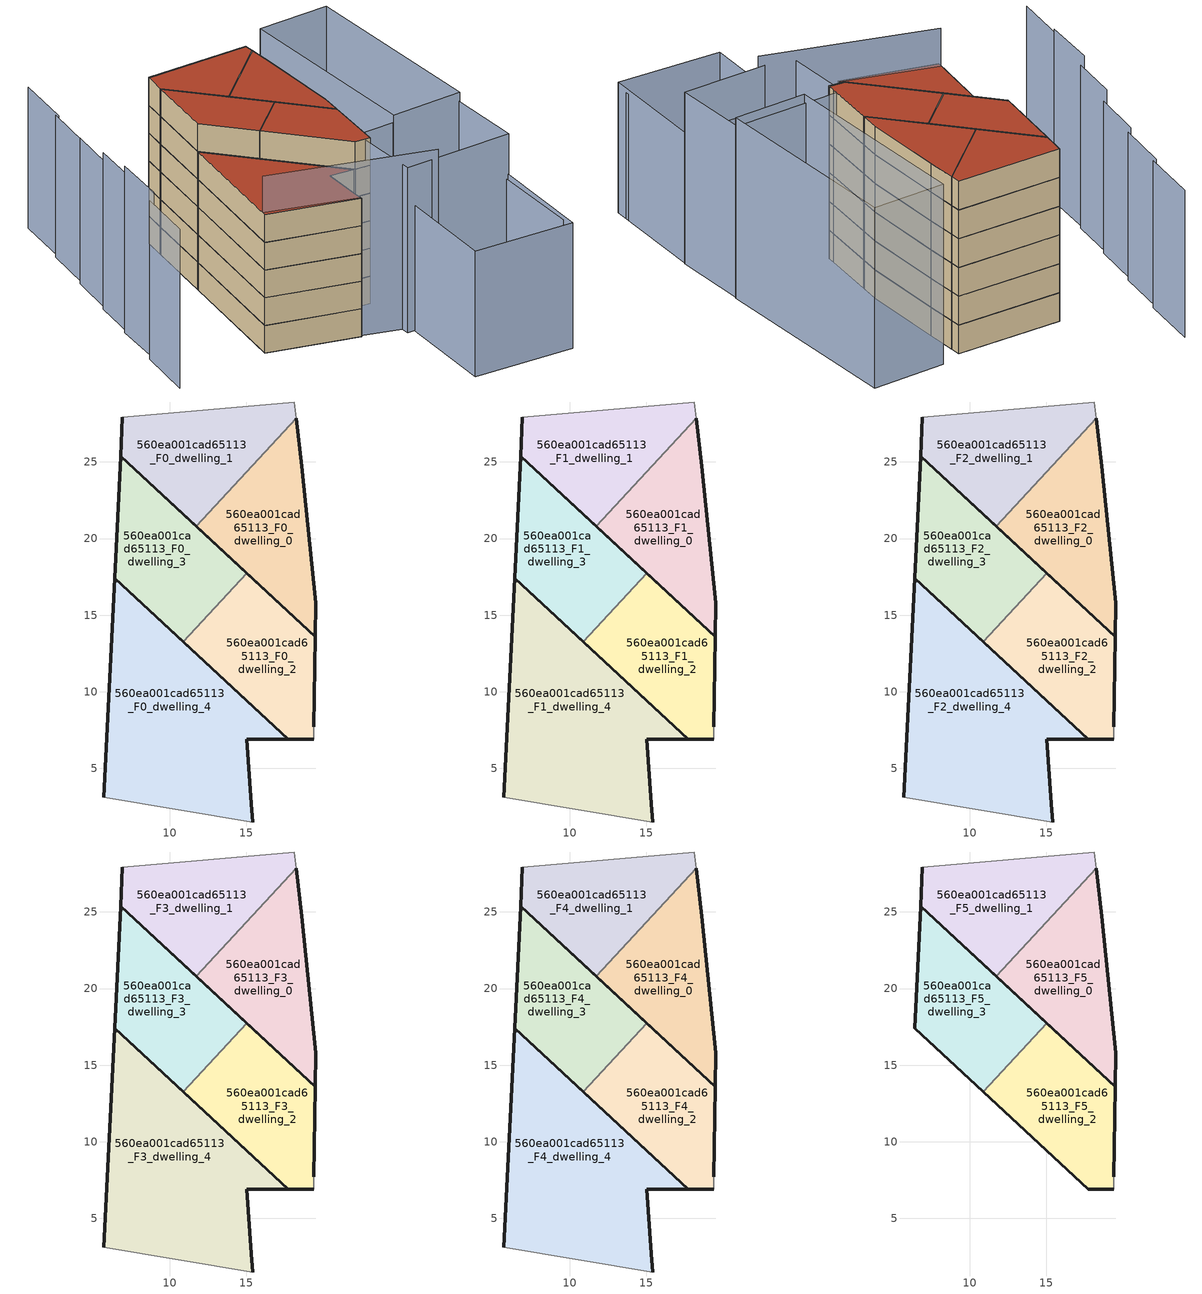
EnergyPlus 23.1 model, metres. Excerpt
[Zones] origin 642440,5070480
560ea001cad65113_F0_dwelling_0
 floor ground (EU_floor_Construction): 19.49,13.58 19.52,15.81 18.62,24.71 18.25,27.84 11.71,20.81 z0
 wall outside (EU_wall_Construction): 18.25,27.84 18.62,24.71 19.52,15.81 19.49,13.58 11.71,20.81 z0:3
 wall to 560ea001cad65113_F0_dwelling_1 (EU_wall_Construction): 11.71,20.81 18.25,27.84 z0:3
560ea001cad65113_F0_dwelling_1
 floor ground (EU_floor_Construction): 11.71,20.81 18.25,27.84 18.12,28.92 6.91,27.92 6.79,25.38 z0
 wall outside (EU_wall_Construction): 11.71,20.81 6.79,25.38 6.91,27.92 z0:3
 wall adiabatic (EU_wall_Construction): 6.91,27.92 18.12,28.92 18.25,27.84 z0:3
560ea001cad65113_F0_dwelling_2
 floor ground (EU_floor_Construction): 19.41,6.9 19.41,7.7 19.49,13.58 15.01,17.74 10.86,13.28 17.73,6.9 z0
 wall outside (EU_wall_Construction): 15.01,17.74 19.49,13.58 19.41,7.7 / 19.41,6.9 17.73,6.9 10.86,13.28 z0:3
 wall to 560ea001cad65113_F0_dwelling_3 (EU_wall_Construction): 10.86,13.28 15.01,17.74 z0:3
 wall adiabatic (EU_wall_Construction): 19.41,7.7 19.41,6.9 z0:3
560ea001cad65113_F0_dwelling_3
 floor ground (EU_floor_Construction): 10.86,13.28 15.01,17.74 6.79,25.38 6.4,17.42 z0
 wall outside (EU_wall_Construction): 10.86,13.28 6.4,17.42 6.79,25.38 15.01,17.74 z0:3
560ea001cad65113_F0_dwelling_4
 floor ground (EU_floor_Construction): 15.41,1.5 15.31,2.7 15.01,6.9 17.73,6.9 6.4,17.42 5.7,3.1 z0
 wall outside (EU_wall_Construction): 5.7,3.1 6.4,17.42 17.73,6.9 15.01,6.9 15.31,2.7 15.41,1.5 z0:3
 wall adiabatic (EU_wall_Construction): 15.41,1.5 5.7,3.1 z0:3
560ea001cad65113_F1_dwelling_0
 floor to 560ea001cad65113_F0_dwelling_0 (EU_floor_Construction): 19.49,13.58 19.52,15.81 18.62,24.71 18.25,27.84 11.71,20.81 z3
 wall outside (EU_wall_Construction): 18.25,27.84 18.62,24.71 19.52,15.81 19.49,13.58 11.71,20.81 z3:6
 wall to 560ea001cad65113_F1_dwelling_1 (EU_wall_Construction): 11.71,20.81 18.25,27.84 z3:6
560ea001cad65113_F1_dwelling_1
 floor to 560ea001cad65113_F0_dwelling_1 (EU_floor_Construction): 11.71,20.81 18.25,27.84 18.12,28.92 6.91,27.92 6.79,25.38 z3
 wall outside (EU_wall_Construction): 11.71,20.81 6.79,25.38 6.91,27.92 z3:6
 wall adiabatic (EU_wall_Construction): 6.91,27.92 18.12,28.92 18.25,27.84 z3:6
560ea001cad65113_F1_dwelling_2
 floor to 560ea001cad65113_F0_dwelling_2 (EU_floor_Construction): 19.41,6.9 19.41,7.7 19.49,13.58 15.01,17.74 10.86,13.28 17.73,6.9 z3
 wall outside (EU_wall_Construction): 15.01,17.74 19.49,13.58 19.41,7.7 / 19.41,6.9 17.73,6.9 10.86,13.28 z3:6
 wall to 560ea001cad65113_F1_dwelling_3 (EU_wall_Construction): 10.86,13.28 15.01,17.74 z3:6
 wall adiabatic (EU_wall_Construction): 19.41,7.7 19.41,6.9 z3:6
560ea001cad65113_F1_dwelling_3
 floor to 560ea001cad65113_F0_dwelling_3 (EU_floor_Construction): 10.86,13.28 15.01,17.74 6.79,25.38 6.4,17.42 z3
 wall outside (EU_wall_Construction): 10.86,13.28 6.4,17.42 6.79,25.38 15.01,17.74 z3:6
560ea001cad65113_F1_dwelling_4
 floor to 560ea001cad65113_F0_dwelling_4 (EU_floor_Construction): 15.41,1.5 15.31,2.7 15.01,6.9 17.73,6.9 6.4,17.42 5.7,3.1 z3
 wall outside (EU_wall_Construction): 5.7,3.1 6.4,17.42 17.73,6.9 15.01,6.9 15.31,2.7 15.41,1.5 z3:6
 wall adiabatic (EU_wall_Construction): 15.41,1.5 5.7,3.1 z3:6
560ea001cad65113_F2_dwelling_0
 floor to 560ea001cad65113_F1_dwelling_0 (EU_floor_Construction): 19.49,13.58 19.52,15.81 18.62,24.71 18.25,27.84 11.71,20.81 z6
 wall outside (EU_wall_Construction): 18.25,27.84 18.62,24.71 19.52,15.81 19.49,13.58 11.71,20.81 z6:9
 wall to 560ea001cad65113_F2_dwelling_1 (EU_wall_Construction): 11.71,20.81 18.25,27.84 z6:9
560ea001cad65113_F2_dwelling_1
 floor to 560ea001cad65113_F1_dwelling_1 (EU_floor_Construction): 11.71,20.81 18.25,27.84 18.12,28.92 6.91,27.92 6.79,25.38 z6
 wall outside (EU_wall_Construction): 11.71,20.81 6.79,25.38 6.91,27.92 z6:9
 wall adiabatic (EU_wall_Construction): 6.91,27.92 18.12,28.92 18.25,27.84 z6:9
560ea001cad65113_F2_dwelling_2
 floor to 560ea001cad65113_F1_dwelling_2 (EU_floor_Construction): 19.41,6.9 19.41,7.7 19.49,13.58 15.01,17.74 10.86,13.28 17.73,6.9 z6
 wall outside (EU_wall_Construction): 15.01,17.74 19.49,13.58 19.41,7.7 / 19.41,6.9 17.73,6.9 10.86,13.28 z6:9
 wall to 560ea001cad65113_F2_dwelling_3 (EU_wall_Construction): 10.86,13.28 15.01,17.74 z6:9
 wall adiabatic (EU_wall_Construction): 19.41,7.7 19.41,6.9 z6:9
560ea001cad65113_F2_dwelling_3
 floor to 560ea001cad65113_F1_dwelling_3 (EU_floor_Construction): 10.86,13.28 15.01,17.74 6.79,25.38 6.4,17.42 z6
 wall outside (EU_wall_Construction): 10.86,13.28 6.4,17.42 6.79,25.38 15.01,17.74 z6:9
560ea001cad65113_F2_dwelling_4
 floor to 560ea001cad65113_F1_dwelling_4 (EU_floor_Construction): 15.41,1.5 15.31,2.7 15.01,6.9 17.73,6.9 6.4,17.42 5.7,3.1 z6
 wall outside (EU_wall_Construction): 5.7,3.1 6.4,17.42 17.73,6.9 15.01,6.9 15.31,2.7 15.41,1.5 z6:9
 wall adiabatic (EU_wall_Construction): 15.41,1.5 5.7,3.1 z6:9
560ea001cad65113_F3_dwelling_0
 floor to 560ea001cad65113_F2_dwelling_0 (EU_floor_Construction): 19.49,13.58 19.52,15.81 18.62,24.71 18.25,27.84 11.71,20.81 z9
 wall outside (EU_wall_Construction): 18.25,27.84 18.62,24.71 19.52,15.81 19.49,13.58 11.71,20.81 z9:12
 wall to 560ea001cad65113_F3_dwelling_1 (EU_wall_Construction): 11.71,20.81 18.25,27.84 z9:12
560ea001cad65113_F3_dwelling_1
 floor to 560ea001cad65113_F2_dwelling_1 (EU_floor_Construction): 11.71,20.81 18.25,27.84 18.12,28.92 6.91,27.92 6.79,25.38 z9
 wall outside (EU_wall_Construction): 11.71,20.81 6.79,25.38 6.91,27.92 z9:12
 wall adiabatic (EU_wall_Construction): 6.91,27.92 18.12,28.92 18.25,27.84 z9:12
560ea001cad65113_F3_dwelling_2
 floor to 560ea001cad65113_F2_dwelling_2 (EU_floor_Construction): 19.41,6.9 19.41,7.7 19.49,13.58 15.01,17.74 10.86,13.28 17.73,6.9 z9
 wall outside (EU_wall_Construction): 15.01,17.74 19.49,13.58 19.41,7.7 / 19.41,6.9 17.73,6.9 10.86,13.28 z9:12
 wall to 560ea001cad65113_F3_dwelling_3 (EU_wall_Construction): 10.86,13.28 15.01,17.74 z9:12
 wall adiabatic (EU_wall_Construction): 19.41,7.7 19.41,6.9 z9:12
560ea001cad65113_F3_dwelling_3
 floor to 560ea001cad65113_F2_dwelling_3 (EU_floor_Construction): 10.86,13.28 15.01,17.74 6.79,25.38 6.4,17.42 z9
 wall outside (EU_wall_Construction): 10.86,13.28 6.4,17.42 6.79,25.38 15.01,17.74 z9:12
560ea001cad65113_F3_dwelling_4
 floor to 560ea001cad65113_F2_dwelling_4 (EU_floor_Construction): 15.41,1.5 15.31,2.7 15.01,6.9 17.73,6.9 6.4,17.42 5.7,3.1 z9
 wall outside (EU_wall_Construction): 5.7,3.1 6.4,17.42 17.73,6.9 15.01,6.9 15.31,2.7 15.41,1.5 z9:12
 wall adiabatic (EU_wall_Construction): 15.41,1.5 5.7,3.1 z9:12
560ea001cad65113_F4_dwelling_0
 floor to 560ea001cad65113_F3_dwelling_0 (EU_floor_Construction): 19.49,13.58 19.52,15.81 18.62,24.71 18.25,27.84 11.71,20.81 z12
 wall outside (EU_wall_Construction): 18.25,27.84 18.62,24.71 19.52,15.81 19.49,13.58 11.71,20.81 z12:15
 wall to 560ea001cad65113_F4_dwelling_1 (EU_wall_Construction): 11.71,20.81 18.25,27.84 z12:15
560ea001cad65113_F4_dwelling_1
 floor to 560ea001cad65113_F3_dwelling_1 (EU_floor_Construction): 11.71,20.81 18.25,27.84 18.12,28.92 6.91,27.92 6.79,25.38 z12
 wall outside (EU_wall_Construction): 11.71,20.81 6.79,25.38 6.91,27.92 z12:15
 wall adiabatic (EU_wall_Construction): 6.91,27.92 18.12,28.92 18.25,27.84 z12:15
560ea001cad65113_F4_dwelling_2
 floor to 560ea001cad65113_F3_dwelling_2 (EU_floor_Construction): 19.41,6.9 19.41,7.7 19.49,13.58 15.01,17.74 10.86,13.28 17.73,6.9 z12
 wall outside (EU_wall_Construction): 15.01,17.74 19.49,13.58 19.41,7.7 / 19.41,6.9 17.73,6.9 10.86,13.28 z12:15
 wall to 560ea001cad65113_F4_dwelling_3 (EU_wall_Construction): 10.86,13.28 15.01,17.74 z12:15
 wall adiabatic (EU_wall_Construction): 19.41,7.7 19.41,6.9 z12:15
560ea001cad65113_F4_dwelling_3
 floor to 560ea001cad65113_F3_dwelling_3 (EU_floor_Construction): 10.86,13.28 15.01,17.74 6.79,25.38 6.4,17.42 z12
 wall outside (EU_wall_Construction): 10.86,13.28 6.4,17.42 6.79,25.38 15.01,17.74 z12:15
560ea001cad65113_F4_dwelling_4
 floor to 560ea001cad65113_F3_dwelling_4 (EU_floor_Construction): 15.41,1.5 15.31,2.7 15.01,6.9 17.73,6.9 6.4,17.42 5.7,3.1 z12
 wall outside (EU_wall_Construction): 5.7,3.1 6.4,17.42 17.73,6.9 15.01,6.9 15.31,2.7 15.41,1.5 z12:15
 wall adiabatic (EU_wall_Construction): 15.41,1.5 5.7,3.1 z12:15
 roof outside (EU_roof_Construction): 17.73,6.9 15.01,6.9 15.31,2.7 15.41,1.5 5.7,3.1 6.4,17.42 z15
560ea001cad65113_F5_dwelling_0
 floor to 560ea001cad65113_F4_dwelling_0 (EU_floor_Construction): 19.49,13.58 19.52,15.81 18.62,24.71 18.25,27.84 11.71,20.81 z15
 wall outside (EU_wall_Construction): 18.25,27.84 18.62,24.71 19.52,15.81 19.49,13.58 11.71,20.81 z15:18
 wall to 560ea001cad65113_F5_dwelling_1 (EU_wall_Construction): 11.71,20.81 18.25,27.84 z15:18
 roof outside (EU_roof_Construction): 18.25,27.84 18.62,24.71 19.52,15.81 19.49,13.58 11.71,20.81 z18
560ea001cad65113_F5_dwelling_1
 floor to 560ea001cad65113_F4_dwelling_1 (EU_floor_Construction): 11.71,20.81 18.25,27.84 18.12,28.92 6.91,27.92 6.79,25.38 z15
 wall outside (EU_wall_Construction): 11.71,20.81 6.79,25.38 6.91,27.92 z15:18
 wall adiabatic (EU_wall_Construction): 6.91,27.92 18.12,28.92 18.25,27.84 z15:18
 roof outside (EU_roof_Construction): 18.12,28.92 18.25,27.84 11.71,20.81 6.79,25.38 6.91,27.92 z18
560ea001cad65113_F5_dwelling_2
 floor to 560ea001cad65113_F4_dwelling_2 (EU_floor_Construction): 19.41,6.9 19.41,7.7 19.49,13.58 15.01,17.74 10.86,13.28 17.73,6.9 z15
 wall outside (EU_wall_Construction): 15.01,17.74 19.49,13.58 19.41,7.7 / 19.41,6.9 17.73,6.9 10.86,13.28 z15:18
 wall to 560ea001cad65113_F5_dwelling_3 (EU_wall_Construction): 10.86,13.28 15.01,17.74 z15:18
 wall adiabatic (EU_wall_Construction): 19.41,7.7 19.41,6.9 z15:18
 roof outside (EU_roof_Construction): 19.49,13.58 19.41,7.7 19.41,6.9 17.73,6.9 10.86,13.28 15.01,17.74 z18
560ea001cad65113_F5_dwelling_3
 floor to 560ea001cad65113_F4_dwelling_3 (EU_floor_Construction): 10.86,13.28 15.01,17.74 6.79,25.38 6.4,17.42 z15
 wall outside (EU_wall_Construction): 10.86,13.28 6.4,17.42 6.79,25.38 15.01,17.74 z15:18
 roof outside (EU_roof_Construction): 15.01,17.74 10.86,13.28 6.4,17.42 6.79,25.38 z18
shading: 5.79,3.64 23.07,0.18 z0:18.9; 20.4,0.8 31.34,1.3 / 31.34,1.3 31.86,-10.39 / 31.86,-10.39 20.92,-10.88 / 20.92,-10.88 20.4,0.8 z0:13.6; 31.81,-9.02 31.16,1.29 z0:13.1; -4.5,7.41 -4.82,0.94 z0:17.2; 30.52,9.5 31.42,1.29 / 31.42,1.29 19.61,0 / 19.61,0 18.71,8.21 / 18.71,8.21 30.52,9.5 z0:17.9; -3.9,13.31 -4.08,7.4 z0:18; -3.4,18.41 -3.66,13.12 z0:17; 28.07,30.93 30.61,9.41 / 30.61,9.41 22.88,8.5 / 22.88,8.5 20.33,30.02 / 20.33,30.02 28.07,30.93 z0:18.8; -2.8,24.02 -3.12,18.31 z0:15.8; -2.19,29.82 -2.53,24 z0:15.4; -1.59,36.23 -1.89,29.81 z0:15.3
[Building]
EU S2 Campaign: North Axis=0; Terrain=City; Solar Distribution=FullExterior
[Site:Location]
Lyon-Bron: Latitude=45.75; Longitude=5; Time Zone=1; Elevation=198
[SizingPeriod:WeatherFileDays]
AnnualSizingPeriod: Begin Month=1; Begin Day of Month=1; End Month=12; End Day of Month=31; Day of Week for Start Day=Monday; Use Weather File Daylight Saving Period=No; Use Weather File Rain and Snow Indicators=No
[MATERIAL]
EU_InternalMass_Material: Roughness=MediumRough; Thickness=0.1; Conductivity=1; Density=1800; Specific Heat=900; Thermal Absorptance=0.9; Solar Absorptance=0.7; Visible Absorptance=0.7
[MATERIAL:NOMASS] Roughness=MediumRough; Thermal Absorptance=0.9; Solar Absorptance=0.7; Visible Absorptance=0.7
Name | Thermal Resistance
EU_wall_NoMass | 0.776494
EU_roof_NoMass | 0.486893
EU_floor_NoMass | 0.421597
[CONSTRUCTION]
EU_wall_Construction: EU_wall_NoMass
EU_roof_Construction: EU_roof_NoMass
EU_floor_Construction: EU_floor_NoMass
EU_InternalMass_Construction: EU_InternalMass_Material
[ZONE] Type=1; Multiplier=1; Ceiling Height=autocalculate; Floor Area=autocalculate; Part of Total Floor Area=Yes
Name | Volume
560ea001cad65113_F0_dwelling_0; 560ea001cad65113_F1_dwelling_0; 560ea001cad65113_F2_dwelling_0; 560ea001cad65113_F3_dwelling_0; 560ea001cad65113_F4_dwelling_0; 560ea001cad65113_F5_dwelling_0 | 158.287
560ea001cad65113_F0_dwelling_1; 560ea001cad65113_F1_dwelling_1; 560ea001cad65113_F2_dwelling_1; 560ea001cad65113_F3_dwelling_1; 560ea001cad65113_F4_dwelling_1; 560ea001cad65113_F5_dwelling_1 | 158.282
560ea001cad65113_F0_dwelling_2; 560ea001cad65113_F1_dwelling_2; 560ea001cad65113_F2_dwelling_2; 560ea001cad65113_F3_dwelling_2; 560ea001cad65113_F4_dwelling_2; 560ea001cad65113_F5_dwelling_2 | 158.277
560ea001cad65113_F0_dwelling_3; 560ea001cad65113_F1_dwelling_3; 560ea001cad65113_F2_dwelling_3; 560ea001cad65113_F3_dwelling_3; 560ea001cad65113_F4_dwelling_3; 560ea001cad65113_F5_dwelling_3 | 158.26
560ea001cad65113_F0_dwelling_4; 560ea001cad65113_F1_dwelling_4; 560ea001cad65113_F2_dwelling_4; 560ea001cad65113_F3_dwelling_4; 560ea001cad65113_F4_dwelling_4 | 316.573
[INTERNALMASS] Construction=EU_InternalMass_Construction
Name | Zone or ZoneList | Surface Area
560ea001cad65113_F0_dwelling_0_EU_InternalMass | 560ea001cad65113_F0_dwelling_0 | 52.762
560ea001cad65113_F0_dwelling_1_EU_InternalMass | 560ea001cad65113_F0_dwelling_1 | 52.7609
560ea001cad65113_F0_dwelling_2_EU_InternalMass | 560ea001cad65113_F0_dwelling_2 | 52.7589
560ea001cad65113_F0_dwelling_3_EU_InternalMass | 560ea001cad65113_F0_dwelling_3 | 52.7534
560ea001cad65113_F0_dwelling_4_EU_InternalMass | 560ea001cad65113_F0_dwelling_4 | 105.524
560ea001cad65113_F1_dwelling_0_EU_InternalMass | 560ea001cad65113_F1_dwelling_0 | 52.762
560ea001cad65113_F1_dwelling_1_EU_InternalMass | 560ea001cad65113_F1_dwelling_1 | 52.7609
560ea001cad65113_F1_dwelling_2_EU_InternalMass | 560ea001cad65113_F1_dwelling_2 | 52.7589
560ea001cad65113_F1_dwelling_3_EU_InternalMass | 560ea001cad65113_F1_dwelling_3 | 52.7534
560ea001cad65113_F1_dwelling_4_EU_InternalMass | 560ea001cad65113_F1_dwelling_4 | 105.524
560ea001cad65113_F2_dwelling_0_EU_InternalMass | 560ea001cad65113_F2_dwelling_0 | 52.762
560ea001cad65113_F2_dwelling_1_EU_InternalMass | 560ea001cad65113_F2_dwelling_1 | 52.7609
560ea001cad65113_F2_dwelling_2_EU_InternalMass | 560ea001cad65113_F2_dwelling_2 | 52.7589
560ea001cad65113_F2_dwelling_3_EU_InternalMass | 560ea001cad65113_F2_dwelling_3 | 52.7534
560ea001cad65113_F2_dwelling_4_EU_InternalMass | 560ea001cad65113_F2_dwelling_4 | 105.524
560ea001cad65113_F3_dwelling_0_EU_InternalMass | 560ea001cad65113_F3_dwelling_0 | 52.762
560ea001cad65113_F3_dwelling_1_EU_InternalMass | 560ea001cad65113_F3_dwelling_1 | 52.7609
560ea001cad65113_F3_dwelling_2_EU_InternalMass | 560ea001cad65113_F3_dwelling_2 | 52.7589
560ea001cad65113_F3_dwelling_3_EU_InternalMass | 560ea001cad65113_F3_dwelling_3 | 52.7534
560ea001cad65113_F3_dwelling_4_EU_InternalMass | 560ea001cad65113_F3_dwelling_4 | 105.524
560ea001cad65113_F4_dwelling_0_EU_InternalMass | 560ea001cad65113_F4_dwelling_0 | 52.762
560ea001cad65113_F4_dwelling_1_EU_InternalMass | 560ea001cad65113_F4_dwelling_1 | 52.7609
560ea001cad65113_F4_dwelling_2_EU_InternalMass | 560ea001cad65113_F4_dwelling_2 | 52.7589
560ea001cad65113_F4_dwelling_3_EU_InternalMass | 560ea001cad65113_F4_dwelling_3 | 52.7534
560ea001cad65113_F4_dwelling_4_EU_InternalMass | 560ea001cad65113_F4_dwelling_4 | 105.524
560ea001cad65113_F5_dwelling_0_EU_InternalMass | 560ea001cad65113_F5_dwelling_0 | 105.514
560ea001cad65113_F5_dwelling_1_EU_InternalMass | 560ea001cad65113_F5_dwelling_1 | 52.7625
560ea001cad65113_F5_dwelling_2_EU_InternalMass | 560ea001cad65113_F5_dwelling_2 | 52.759
560ea001cad65113_F5_dwelling_3_EU_InternalMass | 560ea001cad65113_F5_dwelling_3 | 105.514
[OTHEREQUIPMENT] Fuel Type=Electricity; Design Level Calculation Method=Watts/Area; Power per Zone Floor Area=1; Fraction Latent=0; Fraction Radiant=0; Fraction Lost=0; Carbon Dioxide Generation Rate=0; EndUse Subcategory=EU_Step8_InternalGains
Name | Zone or ZoneList or Space or SpaceList | Schedule
EU_Step8_InternalGain_560ea001cad65113_F0_dwelling_0_f000 | 560ea001cad65113_F0_dwelling_0 | EU_Step8_GainSchedule_560ea001cad65113_F0_dwelling_0_f000
EU_Step8_InternalGain_560ea001cad65113_F0_dwelling_1_f000 | 560ea001cad65113_F0_dwelling_1 | EU_Step8_GainSchedule_560ea001cad65113_F0_dwelling_1_f000
EU_Step8_InternalGain_560ea001cad65113_F0_dwelling_2_f000 | 560ea001cad65113_F0_dwelling_2 | EU_Step8_GainSchedule_560ea001cad65113_F0_dwelling_2_f000
EU_Step8_InternalGain_560ea001cad65113_F0_dwelling_3_f000 | 560ea001cad65113_F0_dwelling_3 | EU_Step8_GainSchedule_560ea001cad65113_F0_dwelling_3_f000
EU_Step8_InternalGain_560ea001cad65113_F0_dwelling_4_f000 | 560ea001cad65113_F0_dwelling_4 | EU_Step8_GainSchedule_560ea001cad65113_F0_dwelling_4_f000
EU_Step8_InternalGain_560ea001cad65113_F1_dwelling_0_f000 | 560ea001cad65113_F1_dwelling_0 | EU_Step8_GainSchedule_560ea001cad65113_F1_dwelling_0_f000
EU_Step8_InternalGain_560ea001cad65113_F1_dwelling_1_f000 | 560ea001cad65113_F1_dwelling_1 | EU_Step8_GainSchedule_560ea001cad65113_F1_dwelling_1_f000
EU_Step8_InternalGain_560ea001cad65113_F1_dwelling_2_f000 | 560ea001cad65113_F1_dwelling_2 | EU_Step8_GainSchedule_560ea001cad65113_F1_dwelling_2_f000
EU_Step8_InternalGain_560ea001cad65113_F1_dwelling_3_f000 | 560ea001cad65113_F1_dwelling_3 | EU_Step8_GainSchedule_560ea001cad65113_F1_dwelling_3_f000
EU_Step8_InternalGain_560ea001cad65113_F1_dwelling_4_f000 | 560ea001cad65113_F1_dwelling_4 | EU_Step8_GainSchedule_560ea001cad65113_F1_dwelling_4_f000
EU_Step8_InternalGain_560ea001cad65113_F2_dwelling_0_f000 | 560ea001cad65113_F2_dwelling_0 | EU_Step8_GainSchedule_560ea001cad65113_F2_dwelling_0_f000
EU_Step8_InternalGain_560ea001cad65113_F2_dwelling_1_f000 | 560ea001cad65113_F2_dwelling_1 | EU_Step8_GainSchedule_560ea001cad65113_F2_dwelling_1_f000
EU_Step8_InternalGain_560ea001cad65113_F2_dwelling_2_f000 | 560ea001cad65113_F2_dwelling_2 | EU_Step8_GainSchedule_560ea001cad65113_F2_dwelling_2_f000
EU_Step8_InternalGain_560ea001cad65113_F2_dwelling_3_f000 | 560ea001cad65113_F2_dwelling_3 | EU_Step8_GainSchedule_560ea001cad65113_F2_dwelling_3_f000
EU_Step8_InternalGain_560ea001cad65113_F2_dwelling_4_f000 | 560ea001cad65113_F2_dwelling_4 | EU_Step8_GainSchedule_560ea001cad65113_F2_dwelling_4_f000
EU_Step8_InternalGain_560ea001cad65113_F3_dwelling_0_f000 | 560ea001cad65113_F3_dwelling_0 | EU_Step8_GainSchedule_560ea001cad65113_F3_dwelling_0_f000
EU_Step8_InternalGain_560ea001cad65113_F3_dwelling_1_f000 | 560ea001cad65113_F3_dwelling_1 | EU_Step8_GainSchedule_560ea001cad65113_F3_dwelling_1_f000
EU_Step8_InternalGain_560ea001cad65113_F3_dwelling_2_f000 | 560ea001cad65113_F3_dwelling_2 | EU_Step8_GainSchedule_560ea001cad65113_F3_dwelling_2_f000
EU_Step8_InternalGain_560ea001cad65113_F3_dwelling_3_f000 | 560ea001cad65113_F3_dwelling_3 | EU_Step8_GainSchedule_560ea001cad65113_F3_dwelling_3_f000
EU_Step8_InternalGain_560ea001cad65113_F3_dwelling_4_f000 | 560ea001cad65113_F3_dwelling_4 | EU_Step8_GainSchedule_560ea001cad65113_F3_dwelling_4_f000
EU_Step8_InternalGain_560ea001cad65113_F4_dwelling_0_f000 | 560ea001cad65113_F4_dwelling_0 | EU_Step8_GainSchedule_560ea001cad65113_F4_dwelling_0_f000
EU_Step8_InternalGain_560ea001cad65113_F4_dwelling_1_f000 | 560ea001cad65113_F4_dwelling_1 | EU_Step8_GainSchedule_560ea001cad65113_F4_dwelling_1_f000
EU_Step8_InternalGain_560ea001cad65113_F4_dwelling_2_f000 | 560ea001cad65113_F4_dwelling_2 | EU_Step8_GainSchedule_560ea001cad65113_F4_dwelling_2_f000
EU_Step8_InternalGain_560ea001cad65113_F4_dwelling_3_f000 | 560ea001cad65113_F4_dwelling_3 | EU_Step8_GainSchedule_560ea001cad65113_F4_dwelling_3_f000
EU_Step8_InternalGain_560ea001cad65113_F4_dwelling_4_f000 | 560ea001cad65113_F4_dwelling_4 | EU_Step8_GainSchedule_560ea001cad65113_F4_dwelling_4_f000
EU_Step8_InternalGain_560ea001cad65113_F5_dwelling_0_f000 | 560ea001cad65113_F5_dwelling_0 | EU_Step8_GainSchedule_560ea001cad65113_F5_dwelling_0_f000
EU_Step8_InternalGain_560ea001cad65113_F5_dwelling_1_f000 | 560ea001cad65113_F5_dwelling_1 | EU_Step8_GainSchedule_560ea001cad65113_F5_dwelling_1_f000
EU_Step8_InternalGain_560ea001cad65113_F5_dwelling_2_f000 | 560ea001cad65113_F5_dwelling_2 | EU_Step8_GainSchedule_560ea001cad65113_F5_dwelling_2_f000
EU_Step8_InternalGain_560ea001cad65113_F5_dwelling_3_f000 | 560ea001cad65113_F5_dwelling_3 | EU_Step8_GainSchedule_560ea001cad65113_F5_dwelling_3_f000
[ZONEVENTILATION:DESIGNFLOWRATE] Schedule=EU_AlwaysOn; Design Flow Rate Calculation Method=AirChanges/Hour; Air Changes per Hour=0.693814; Ventilation Type=Natural; Fan Pressure Rise=0; Fan Total Efficiency=1; Constant Term Coefficient=1; Temperature Term Coefficient=0; Velocity Term Coefficient=0; Velocity Squared Term Coefficient=0; Minimum Indoor Temperature=-100; Maximum Indoor Temperature=100; Delta Temperature=-100; Minimum Outdoor Temperature=-100; Maximum Outdoor Temperature=100; Maximum Wind Speed=40
Name | Zone or ZoneList or Space or SpaceList
EU_ConstantAir_560ea001cad65113_F0_dwelling_0 | 560ea001cad65113_F0_dwelling_0
EU_ConstantAir_560ea001cad65113_F0_dwelling_1 | 560ea001cad65113_F0_dwelling_1
EU_ConstantAir_560ea001cad65113_F0_dwelling_2 | 560ea001cad65113_F0_dwelling_2
EU_ConstantAir_560ea001cad65113_F0_dwelling_3 | 560ea001cad65113_F0_dwelling_3
EU_ConstantAir_560ea001cad65113_F0_dwelling_4 | 560ea001cad65113_F0_dwelling_4
EU_ConstantAir_560ea001cad65113_F1_dwelling_0 | 560ea001cad65113_F1_dwelling_0
EU_ConstantAir_560ea001cad65113_F1_dwelling_1 | 560ea001cad65113_F1_dwelling_1
EU_ConstantAir_560ea001cad65113_F1_dwelling_2 | 560ea001cad65113_F1_dwelling_2
EU_ConstantAir_560ea001cad65113_F1_dwelling_3 | 560ea001cad65113_F1_dwelling_3
EU_ConstantAir_560ea001cad65113_F1_dwelling_4 | 560ea001cad65113_F1_dwelling_4
EU_ConstantAir_560ea001cad65113_F2_dwelling_0 | 560ea001cad65113_F2_dwelling_0
EU_ConstantAir_560ea001cad65113_F2_dwelling_1 | 560ea001cad65113_F2_dwelling_1
EU_ConstantAir_560ea001cad65113_F2_dwelling_2 | 560ea001cad65113_F2_dwelling_2
EU_ConstantAir_560ea001cad65113_F2_dwelling_3 | 560ea001cad65113_F2_dwelling_3
EU_ConstantAir_560ea001cad65113_F2_dwelling_4 | 560ea001cad65113_F2_dwelling_4
EU_ConstantAir_560ea001cad65113_F3_dwelling_0 | 560ea001cad65113_F3_dwelling_0
EU_ConstantAir_560ea001cad65113_F3_dwelling_1 | 560ea001cad65113_F3_dwelling_1
EU_ConstantAir_560ea001cad65113_F3_dwelling_2 | 560ea001cad65113_F3_dwelling_2
EU_ConstantAir_560ea001cad65113_F3_dwelling_3 | 560ea001cad65113_F3_dwelling_3
EU_ConstantAir_560ea001cad65113_F3_dwelling_4 | 560ea001cad65113_F3_dwelling_4
EU_ConstantAir_560ea001cad65113_F4_dwelling_0 | 560ea001cad65113_F4_dwelling_0
EU_ConstantAir_560ea001cad65113_F4_dwelling_1 | 560ea001cad65113_F4_dwelling_1
EU_ConstantAir_560ea001cad65113_F4_dwelling_2 | 560ea001cad65113_F4_dwelling_2
EU_ConstantAir_560ea001cad65113_F4_dwelling_3 | 560ea001cad65113_F4_dwelling_3
EU_ConstantAir_560ea001cad65113_F4_dwelling_4 | 560ea001cad65113_F4_dwelling_4
EU_ConstantAir_560ea001cad65113_F5_dwelling_0 | 560ea001cad65113_F5_dwelling_0
EU_ConstantAir_560ea001cad65113_F5_dwelling_1 | 560ea001cad65113_F5_dwelling_1
EU_ConstantAir_560ea001cad65113_F5_dwelling_2 | 560ea001cad65113_F5_dwelling_2
EU_ConstantAir_560ea001cad65113_F5_dwelling_3 | 560ea001cad65113_F5_dwelling_3
[HVACTEMPLATE:THERMOSTAT] Constant Heating Setpoint=20; Constant Cooling Setpoint=50
EU_HeatOnly_560ea001cad65113_F0_dwelling_0; EU_HeatOnly_560ea001cad65113_F0_dwelling_1; EU_HeatOnly_560ea001cad65113_F0_dwelling_2; EU_HeatOnly_560ea001cad65113_F0_dwelling_3; EU_HeatOnly_560ea001cad65113_F0_dwelling_4; EU_HeatOnly_560ea001cad65113_F1_dwelling_0; EU_HeatOnly_560ea001cad65113_F1_dwelling_1; EU_HeatOnly_560ea001cad65113_F1_dwelling_2; EU_HeatOnly_560ea001cad65113_F1_dwelling_3; EU_HeatOnly_560ea001cad65113_F1_dwelling_4; EU_HeatOnly_560ea001cad65113_F2_dwelling_0; EU_HeatOnly_560ea001cad65113_F2_dwelling_1; EU_HeatOnly_560ea001cad65113_F2_dwelling_2; EU_HeatOnly_560ea001cad65113_F2_dwelling_3; EU_HeatOnly_560ea001cad65113_F2_dwelling_4; EU_HeatOnly_560ea001cad65113_F3_dwelling_0; EU_HeatOnly_560ea001cad65113_F3_dwelling_1; EU_HeatOnly_560ea001cad65113_F3_dwelling_2; EU_HeatOnly_560ea001cad65113_F3_dwelling_3; EU_HeatOnly_560ea001cad65113_F3_dwelling_4; EU_HeatOnly_560ea001cad65113_F4_dwelling_0; EU_HeatOnly_560ea001cad65113_F4_dwelling_1; EU_HeatOnly_560ea001cad65113_F4_dwelling_2; EU_HeatOnly_560ea001cad65113_F4_dwelling_3; EU_HeatOnly_560ea001cad65113_F4_dwelling_4; EU_HeatOnly_560ea001cad65113_F5_dwelling_0; EU_HeatOnly_560ea001cad65113_F5_dwelling_1; EU_HeatOnly_560ea001cad65113_F5_dwelling_2; EU_HeatOnly_560ea001cad65113_F5_dwelling_3
[HVACTEMPLATE:ZONE:IDEALLOADSAIRSYSTEM] System Availability Schedule=EU_AlwaysOn; Maximum Heating Supply Air Temperature=50; Minimum Cooling Supply Air Temperature=13; Maximum Heating Supply Air Humidity Ratio=0.0156; Minimum Cooling Supply Air Humidity Ratio=0.0077; Heating Limit=NoLimit; Cooling Limit=NoLimit; Heating Availability Schedule=EU_AlwaysOn; Cooling Availability Schedule=EU_CoolingOff; Dehumidification Control Type=ConstantSensibleHeatRatio; Cooling Sensible Heat Ratio=0.7; Dehumidification Setpoint=60; Humidification Control Type=None; Humidification Setpoint=30; Outdoor Air Method=None; Outdoor Air Flow Rate per Person=0.00944; Outdoor Air Flow Rate per Zone Floor Area=0; Outdoor Air Flow Rate per Zone=0; Demand Controlled Ventilation Type=None; Outdoor Air Economizer Type=NoEconomizer; Heat Recovery Type=None; Sensible Heat Recovery Effectiveness=0.7; Latent Heat Recovery Effectiveness=0.65
Name | Template Thermostat
560ea001cad65113_F0_dwelling_0 | EU_HeatOnly_560ea001cad65113_F0_dwelling_0
560ea001cad65113_F0_dwelling_1 | EU_HeatOnly_560ea001cad65113_F0_dwelling_1
560ea001cad65113_F0_dwelling_2 | EU_HeatOnly_560ea001cad65113_F0_dwelling_2
560ea001cad65113_F0_dwelling_3 | EU_HeatOnly_560ea001cad65113_F0_dwelling_3
560ea001cad65113_F0_dwelling_4 | EU_HeatOnly_560ea001cad65113_F0_dwelling_4
560ea001cad65113_F1_dwelling_0 | EU_HeatOnly_560ea001cad65113_F1_dwelling_0
560ea001cad65113_F1_dwelling_1 | EU_HeatOnly_560ea001cad65113_F1_dwelling_1
560ea001cad65113_F1_dwelling_2 | EU_HeatOnly_560ea001cad65113_F1_dwelling_2
560ea001cad65113_F1_dwelling_3 | EU_HeatOnly_560ea001cad65113_F1_dwelling_3
560ea001cad65113_F1_dwelling_4 | EU_HeatOnly_560ea001cad65113_F1_dwelling_4
560ea001cad65113_F2_dwelling_0 | EU_HeatOnly_560ea001cad65113_F2_dwelling_0
560ea001cad65113_F2_dwelling_1 | EU_HeatOnly_560ea001cad65113_F2_dwelling_1
560ea001cad65113_F2_dwelling_2 | EU_HeatOnly_560ea001cad65113_F2_dwelling_2
560ea001cad65113_F2_dwelling_3 | EU_HeatOnly_560ea001cad65113_F2_dwelling_3
560ea001cad65113_F2_dwelling_4 | EU_HeatOnly_560ea001cad65113_F2_dwelling_4
560ea001cad65113_F3_dwelling_0 | EU_HeatOnly_560ea001cad65113_F3_dwelling_0
560ea001cad65113_F3_dwelling_1 | EU_HeatOnly_560ea001cad65113_F3_dwelling_1
560ea001cad65113_F3_dwelling_2 | EU_HeatOnly_560ea001cad65113_F3_dwelling_2
560ea001cad65113_F3_dwelling_3 | EU_HeatOnly_560ea001cad65113_F3_dwelling_3
560ea001cad65113_F3_dwelling_4 | EU_HeatOnly_560ea001cad65113_F3_dwelling_4
560ea001cad65113_F4_dwelling_0 | EU_HeatOnly_560ea001cad65113_F4_dwelling_0
560ea001cad65113_F4_dwelling_1 | EU_HeatOnly_560ea001cad65113_F4_dwelling_1
560ea001cad65113_F4_dwelling_2 | EU_HeatOnly_560ea001cad65113_F4_dwelling_2
560ea001cad65113_F4_dwelling_3 | EU_HeatOnly_560ea001cad65113_F4_dwelling_3
560ea001cad65113_F4_dwelling_4 | EU_HeatOnly_560ea001cad65113_F4_dwelling_4
560ea001cad65113_F5_dwelling_0 | EU_HeatOnly_560ea001cad65113_F5_dwelling_0
560ea001cad65113_F5_dwelling_1 | EU_HeatOnly_560ea001cad65113_F5_dwelling_1
560ea001cad65113_F5_dwelling_2 | EU_HeatOnly_560ea001cad65113_F5_dwelling_2
560ea001cad65113_F5_dwelling_3 | EU_HeatOnly_560ea001cad65113_F5_dwelling_3
[SIZING:ZONE] Zone Cooling Design Supply Air Temperature Input Method=SupplyAirTemperature; Zone Cooling Design Supply Air Temperature=13; Zone Heating Design Supply Air Temperature Input Method=SupplyAirTemperature; Zone Heating Design Supply Air Temperature=50; Zone Cooling Design Supply Air Humidity Ratio=0.008; Zone Heating Design Supply Air Humidity Ratio=0.008; Cooling Design Air Flow Method=DesignDay; Cooling Design Air Flow Rate=0; Cooling Minimum Air Flow per Zone Floor Area=0.000762; Cooling Minimum Air Flow=0; Cooling Minimum Air Flow Fraction=0.2; Heating Design Air Flow Method=DesignDay; Heating Design Air Flow Rate=0; Heating Maximum Air Flow per Zone Floor Area=0.002032; Heating Maximum Air Flow=0.141576; Heating Maximum Air Flow Fraction=0.3; Account for Dedicated Outdoor Air System=No; Dedicated Outdoor Air System Control Strategy=NeutralSupplyAir; Dedicated Outdoor Air Low Setpoint Temperature for Design=autosize; Dedicated Outdoor Air High Setpoint Temperature for Design=autosize; Zone Load Sizing Method=Sensible Load Only No Latent Load; Zone Latent Cooling Design Supply Air Humidity Ratio Input Method=HumidityRatioDifference; Zone Cooling Design Supply Air Humidity Ratio Difference=0.005; Zone Latent Heating Design Supply Air Humidity Ratio Input Method=HumidityRatioDifference; Zone Humidification Design Supply Air Humidity Ratio Difference=0.005
560ea001cad65113_F0_dwelling_0; 560ea001cad65113_F0_dwelling_1; 560ea001cad65113_F0_dwelling_2; 560ea001cad65113_F0_dwelling_3; 560ea001cad65113_F0_dwelling_4; 560ea001cad65113_F1_dwelling_0; 560ea001cad65113_F1_dwelling_1; 560ea001cad65113_F1_dwelling_2; 560ea001cad65113_F1_dwelling_3; 560ea001cad65113_F1_dwelling_4; 560ea001cad65113_F2_dwelling_0; 560ea001cad65113_F2_dwelling_1; 560ea001cad65113_F2_dwelling_2; 560ea001cad65113_F2_dwelling_3; 560ea001cad65113_F2_dwelling_4; 560ea001cad65113_F3_dwelling_0; 560ea001cad65113_F3_dwelling_1; 560ea001cad65113_F3_dwelling_2; 560ea001cad65113_F3_dwelling_3; 560ea001cad65113_F3_dwelling_4; 560ea001cad65113_F4_dwelling_0; 560ea001cad65113_F4_dwelling_1; 560ea001cad65113_F4_dwelling_2; 560ea001cad65113_F4_dwelling_3; 560ea001cad65113_F4_dwelling_4; 560ea001cad65113_F5_dwelling_0; 560ea001cad65113_F5_dwelling_1; 560ea001cad65113_F5_dwelling_2; 560ea001cad65113_F5_dwelling_3
[SCHEDULE:CONSTANT]
Name | Hourly Value
EU_AlwaysOn | 1
EU_CoolingOff | 0
[SCHEDULE:FILE] Column Number=1; Rows to Skip at Top=0; Number of Hours of Data=8760; Column Separator=Comma; Interpolate to Timestep=No; Minutes per Item=60; Adjust Schedule for Daylight Savings=Yes
Name | File
EU_Step8_GainSchedule_560ea001cad65113_F0_dwelling_0_f000 | ../../schedules/560ea001cad65113/560ea001cad65113_F0_dwelling_0_f000_gain.csv
EU_Step8_GainSchedule_560ea001cad65113_F0_dwelling_1_f000 | ../../schedules/560ea001cad65113/560ea001cad65113_F0_dwelling_1_f000_gain.csv
EU_Step8_GainSchedule_560ea001cad65113_F0_dwelling_2_f000 | ../../schedules/560ea001cad65113/560ea001cad65113_F0_dwelling_2_f000_gain.csv
EU_Step8_GainSchedule_560ea001cad65113_F0_dwelling_3_f000 | ../../schedules/560ea001cad65113/560ea001cad65113_F0_dwelling_3_f000_gain.csv
EU_Step8_GainSchedule_560ea001cad65113_F0_dwelling_4_f000 | ../../schedules/560ea001cad65113/560ea001cad65113_F0_dwelling_4_f000_gain.csv
EU_Step8_GainSchedule_560ea001cad65113_F1_dwelling_0_f000 | ../../schedules/560ea001cad65113/560ea001cad65113_F1_dwelling_0_f000_gain.csv
EU_Step8_GainSchedule_560ea001cad65113_F1_dwelling_1_f000 | ../../schedules/560ea001cad65113/560ea001cad65113_F1_dwelling_1_f000_gain.csv
EU_Step8_GainSchedule_560ea001cad65113_F1_dwelling_2_f000 | ../../schedules/560ea001cad65113/560ea001cad65113_F1_dwelling_2_f000_gain.csv
EU_Step8_GainSchedule_560ea001cad65113_F1_dwelling_3_f000 | ../../schedules/560ea001cad65113/560ea001cad65113_F1_dwelling_3_f000_gain.csv
EU_Step8_GainSchedule_560ea001cad65113_F1_dwelling_4_f000 | ../../schedules/560ea001cad65113/560ea001cad65113_F1_dwelling_4_f000_gain.csv
EU_Step8_GainSchedule_560ea001cad65113_F2_dwelling_0_f000 | ../../schedules/560ea001cad65113/560ea001cad65113_F2_dwelling_0_f000_gain.csv
EU_Step8_GainSchedule_560ea001cad65113_F2_dwelling_1_f000 | ../../schedules/560ea001cad65113/560ea001cad65113_F2_dwelling_1_f000_gain.csv
EU_Step8_GainSchedule_560ea001cad65113_F2_dwelling_2_f000 | ../../schedules/560ea001cad65113/560ea001cad65113_F2_dwelling_2_f000_gain.csv
EU_Step8_GainSchedule_560ea001cad65113_F2_dwelling_3_f000 | ../../schedules/560ea001cad65113/560ea001cad65113_F2_dwelling_3_f000_gain.csv
EU_Step8_GainSchedule_560ea001cad65113_F2_dwelling_4_f000 | ../../schedules/560ea001cad65113/560ea001cad65113_F2_dwelling_4_f000_gain.csv
EU_Step8_GainSchedule_560ea001cad65113_F3_dwelling_0_f000 | ../../schedules/560ea001cad65113/560ea001cad65113_F3_dwelling_0_f000_gain.csv
EU_Step8_GainSchedule_560ea001cad65113_F3_dwelling_1_f000 | ../../schedules/560ea001cad65113/560ea001cad65113_F3_dwelling_1_f000_gain.csv
EU_Step8_GainSchedule_560ea001cad65113_F3_dwelling_2_f000 | ../../schedules/560ea001cad65113/560ea001cad65113_F3_dwelling_2_f000_gain.csv
EU_Step8_GainSchedule_560ea001cad65113_F3_dwelling_3_f000 | ../../schedules/560ea001cad65113/560ea001cad65113_F3_dwelling_3_f000_gain.csv
EU_Step8_GainSchedule_560ea001cad65113_F3_dwelling_4_f000 | ../../schedules/560ea001cad65113/560ea001cad65113_F3_dwelling_4_f000_gain.csv
EU_Step8_GainSchedule_560ea001cad65113_F4_dwelling_0_f000 | ../../schedules/560ea001cad65113/560ea001cad65113_F4_dwelling_0_f000_gain.csv
EU_Step8_GainSchedule_560ea001cad65113_F4_dwelling_1_f000 | ../../schedules/560ea001cad65113/560ea001cad65113_F4_dwelling_1_f000_gain.csv
EU_Step8_GainSchedule_560ea001cad65113_F4_dwelling_2_f000 | ../../schedules/560ea001cad65113/560ea001cad65113_F4_dwelling_2_f000_gain.csv
EU_Step8_GainSchedule_560ea001cad65113_F4_dwelling_3_f000 | ../../schedules/560ea001cad65113/560ea001cad65113_F4_dwelling_3_f000_gain.csv
EU_Step8_GainSchedule_560ea001cad65113_F4_dwelling_4_f000 | ../../schedules/560ea001cad65113/560ea001cad65113_F4_dwelling_4_f000_gain.csv
EU_Step8_GainSchedule_560ea001cad65113_F5_dwelling_0_f000 | ../../schedules/560ea001cad65113/560ea001cad65113_F5_dwelling_0_f000_gain.csv
EU_Step8_GainSchedule_560ea001cad65113_F5_dwelling_1_f000 | ../../schedules/560ea001cad65113/560ea001cad65113_F5_dwelling_1_f000_gain.csv
EU_Step8_GainSchedule_560ea001cad65113_F5_dwelling_2_f000 | ../../schedules/560ea001cad65113/560ea001cad65113_F5_dwelling_2_f000_gain.csv
EU_Step8_GainSchedule_560ea001cad65113_F5_dwelling_3_f000 | ../../schedules/560ea001cad65113/560ea001cad65113_F5_dwelling_3_f000_gain.csv
